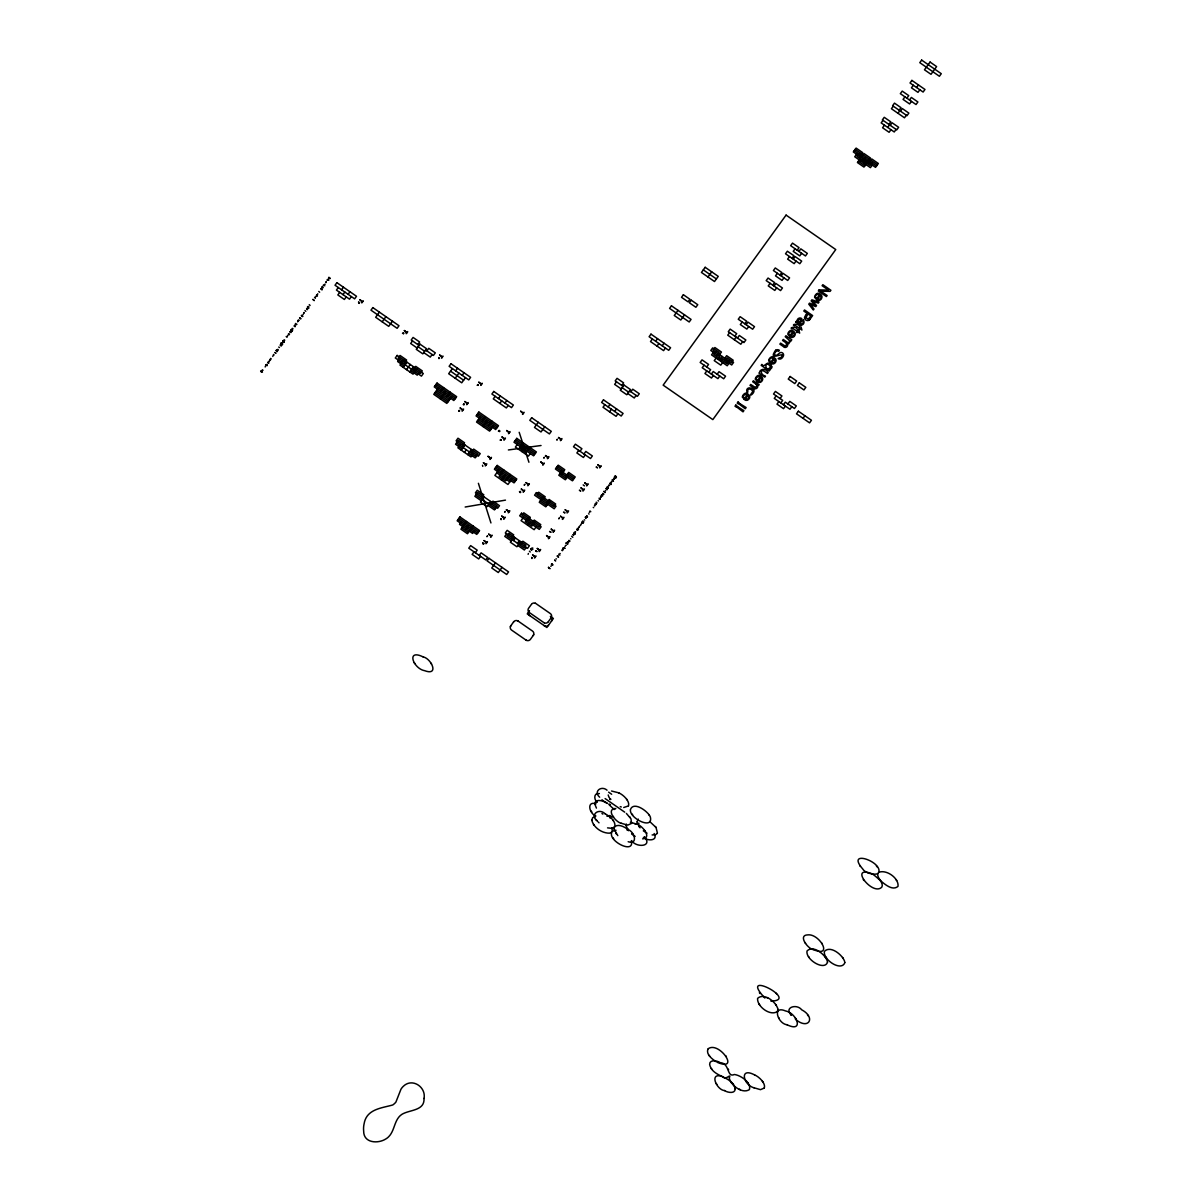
<?xml version="1.0" encoding="UTF-8"?>
<svg xmlns="http://www.w3.org/2000/svg" width="1202" height="1202" viewBox="0 0 1202 1202"><rect width="100%" height="100%" fill="white"/><g stroke="black" fill="none" stroke-linecap="round" stroke-linejoin="round"><path stroke-width="1.5" d="M595.816 815.873C589.476 814.054 586.11 800.592 596.057 803.807M594.78 803.807C595.321 797.827 604.756 801.283 607.371 803.462L603.689 801.148M621.254 823.28C616.235 822.514 605.643 809.802 615.048 808.45M611.923 827.712L612.224 831.243L616.04 830.266M605.012 813.709C609.504 816.173 615.86 820.876 614.853 826.495C619.18 823.64 624.74 827.216 628.391 829.665C634.821 832.355 638.082 844.856 628.165 841.731M618.745 792.824C623.417 794.853 629.833 801.058 628.571 805.671M630.389 809.697C633.439 800.667 648.329 811.5 650.357 817.044C653.467 830.161 629.713 818.487 630.404 810.028M626.392 813.438L630.945 818.787L631.576 823.235M631.351 840.904C634.566 853.916 610.811 842.512 611.397 833.887C611.878 830.161 612.735 832.355 609.459 833.181C601.932 833.241 593.683 827.667 591.79 820.23M644.467 836.938C653.167 846.989 635.978 847.816 631.561 840.574M636.744 824.106C641.958 825.173 652.581 837.989 642.604 838.861M654.143 833.512C658.395 840.919 647.773 841.28 643.37 837.433M649.621 821.462L656.037 827.457L657.434 833.151M708.218 1048.73C719.142 1040.902 740.672 1072.019 717.459 1062.418M720.223 1062.688C729.914 1063.064 726.669 1078.059 734.347 1074.498C741.048 1075.294 751.611 1082.957 749.387 1089.613C742.43 1094.151 731.086 1085.631 729.253 1078.074C731.477 1072.319 726.354 1080.673 722.763 1076.857M754.571 1074.904C759.273 1076.812 765.689 1083.363 764.382 1087.75M827.502 962.261C824.527 971.186 805.34 959.632 807.023 950.977C813.634 944.081 827.051 956.206 827.502 962.216M844.856 962.697C841.235 971.862 822.934 959.812 824.377 951.413C830.913 944.592 844.014 956.326 844.841 962.381M872.306 873.884C847.921 864.373 872.592 896.737 881.802 887.121C884.341 882.929 875.702 877.129 878.121 873.058C877.19 875.582 865.139 873.704 862.66 868.881C845.517 849.078 882.223 861.203 878.797 872.306C886.776 869.226 899.171 878.467 897.999 886.385C890.351 892.801 879.143 878.211 872.216 873.839M609.985 818.036L609.955 815.392M607.04 790.18C601.376 785.222 593.037 791.532 599.648 797.211M605.102 813.754C598.566 807.519 589.386 815.136 597.439 821.221M720.314 1062.733C717.714 1060.765 709.39 1059.037 709.646 1064.476C712.501 1077.848 732.379 1075.474 735.158 1088.847M786.964 1024.705C804.183 1033.194 797.211 1013.211 785.522 1010.942C771.684 1005.067 777.889 1023.849 787.055 1024.75M813.258 949.55C833.737 958.31 819.629 933.563 807.924 934.871C797.332 934.976 808.044 949.084 813.348 949.595M795.393 1019.191C808.615 1030.61 816.278 1017.463 801.689 1009.8C796.776 1003.354 783.419 1007.366 791.412 1015.329L790.736 1014.413M638.352 819.118L637.015 821.777M770.843 1001.056C800.772 1000.785 736.961 968.106 764.893 998.066M754.661 1074.949C738.914 1066.52 743.272 1085.015 754.06 1087.81M599.377 793.575C593.773 792.509 593.683 799.39 597.048 802.095M595.516 816.654L592.646 817.676L591.79 820.29M614.583 826.841L614.042 828.764M626.437 824.106L626.152 825.564M708.008 1048.955C705.619 1054.409 712.47 1059.308 716.392 1061.847M722.041 1076.421C708.774 1072.034 716.602 1090.064 724.581 1090.575M778.01 1009.425C776.417 1002.168 764.217 992.266 757.591 998.366C756.824 1006.54 770.677 1016.802 777.679 1011.288M777.228 1011.904L778.01 1009.364M607.551 827.862L612.118 828.388L614.808 826.615M800.352 321.114C802.125 316.472 795.168 320.603 799.585 322.962A9.901 9.706 -8.6 0 1 800.382 321.129M628.436 805.941L623.718 807.519M631.471 823.46L627.684 825.143L621.164 823.235M657.314 833.392L655.436 834.819L652.115 834.939M764.232 1088.065L760.49 1089.658L753.97 1087.765M794.387 325.832C790.375 323.999 800.111 323.022 799.781 327.124L801.073 326.944L801.899 330.039L799.856 328.627L799.15 329.603L799.09 328.086L795.213 325.441M403.451 333.795L403.812 333.074A1.878 1.833 -8.6 0 0 403.331 332.744L402.535 333.3L403.466 333.51M510.85 625.716A3.215 3.14 -8.6 0 0 511.601 630.103L525.98 640.08A3.215 3.155 -8.6 0 0 530.458 639.314L533.252 635.452A3.215 3.155 -8.6 0 0 532.501 631.065L518.122 621.088A3.215 3.155 -8.6 0 0 513.645 621.855L513.539 622.005M531.374 604.441L528.67 608.167A3.366 3.29 -8.6 0 0 528.204 609.068A3.215 3.14 -8.6 0 0 529.406 612.584L543.755 622.546A3.681 3.606 -8.6 0 0 544.341 622.876M548.292 621.75L551.027 617.963A3.366 3.29 -8.6 0 0 551.493 617.077A3.215 3.14 -8.6 0 0 550.306 613.546L536.062 603.674A3.681 3.606 -8.6 0 0 535.356 603.254M265.807 364.732L267.009 365.784M280.051 345.034L281.238 346.101M280.772 344.027L281.959 345.094M286.181 336.53L287.038 337.326M291.455 329.243L292.657 330.295M292.296 328.326L293.033 328.807M295.001 324.345L295.842 325.141M299.553 318.034L300.395 318.83M299.839 317.644L301.041 318.695M304.977 310.537L305.819 311.333M309.245 304.647L310.086 305.443M314.518 297.345L315.36 298.141M318.77 291.455L319.627 292.251M328.597 277.857L329.453 278.654M262.261 370.532L262.006 371.373M265.447 366.129L265.176 366.971M269.774 360.134L269.518 360.961M273.034 355.642L272.764 356.468M282.996 341.834L282.74 342.675M287.624 335.448L287.368 336.275M315.585 296.759L315.33 297.585M317.749 293.754L317.493 294.595M299.238 320.453L298.336 319.837M309.004 306.946L308.133 306.375M282.575 344.238L282.68 344.148A1.773 1.743 -8.6 0 0 280.952 342.901L280.877 343.081A2.028 1.983 -8.6 0 1 281.929 343.396M296.924 324.405L295.557 323.458M324.795 285.836L323.608 284.769L323.188 285.67M338.303 287.518L336.44 290.088L349.512 299.163L351.375 296.578M339.7 292.356L337.837 294.941L344.373 299.463L346.236 296.894M341.563 289.787L343.426 287.203M342.976 294.625L344.839 292.056M348.099 294.31L349.962 291.74M359.188 303.385L359.638 302.438M379.381 312.129L375.655 317.283L388.727 326.358L392.453 321.204M382.191 321.82L385.917 316.667M399.5 358.962L397.637 361.547L404.173 366.069M412.526 340.932L410.663 343.502L417.199 348.039M403.692 359.939L399.965 365.092L413.037 374.153L416.763 369.014M404.728 362.583L406.592 360.014L400.056 355.476L398.193 358.061L406.036 363.5M417.755 344.553L419.618 341.984L413.082 337.446L411.219 340.016L419.062 345.455M403.241 367.361L406.967 362.208M406.501 369.63L410.228 364.476M409.777 371.899L413.503 366.745M413.879 368.939L415.742 366.355L422.278 370.892L420.415 373.461L412.571 368.022M426.905 350.894L428.768 348.325L435.304 352.862L433.441 355.431L425.598 349.992M419.107 372.56L417.244 375.144L410.708 370.607M432.134 354.53L430.286 357.099L423.75 352.577M438.43 387.9L433.772 394.346L446.843 403.406L451.501 396.96M452.403 368.578L448.677 373.732L461.748 382.792L465.474 377.638M440.773 391.461L443.568 387.585M455.678 370.847L457.526 368.263M440.308 398.869L444.965 392.438M455.212 378.269L458.939 373.116M447.309 395.984L450.104 392.122M462.214 375.37L464.062 372.8M477.314 385.286C479.763 384.385 475.872 385.241 478.141 385.361L477.855 384.55M459.78 445.251L457.917 447.82L470.989 456.895L472.852 454.311M480.259 416.914L476.548 422.067L489.62 431.127L493.331 425.974M495.164 396.299L493.301 398.869L506.373 407.944L508.236 405.359M462.665 445.326L464.528 442.742L457.992 438.219L456.129 440.788L463.972 446.227M461.177 450.089L464.904 444.935M482.603 420.46L485.398 416.598M498.439 398.568L500.287 395.984M464.453 452.358L466.316 449.788M483.084 426.59L486.795 421.436M499.837 403.406L501.7 400.822M467.728 454.626L471.439 449.473M489.139 424.997L491.934 421.136M504.975 403.091L506.838 400.521M471.815 451.667L473.678 449.097L480.214 453.62L478.351 456.204L470.508 450.765M500.227 440.082C503.172 439.451 498.68 440.037 501.204 440.263L500.903 439.451M482.768 466.361L482.513 465.264M461.373 521.773L459.51 524.357L472.581 533.418L474.444 530.848M498.62 470.252L494.893 475.406L507.965 484.466L511.691 479.313M517.251 444.485L515.388 447.069L528.459 456.129L530.322 453.545M481.957 497.373L483.82 494.803L477.284 490.266L475.421 492.835L483.264 498.274M466.496 521.473L460.922 529.196L467.458 533.733L473.032 525.995M484.196 496.997L480.469 502.151L487.005 506.673L490.732 501.519M503.743 469.937L499.1 476.383L505.636 480.92L510.279 474.474M523.306 442.892L519.58 448.045L526.115 452.568L529.842 447.414M538.211 422.278L534.484 427.431L541.02 431.954L544.746 426.8M466.045 528.895L467.909 526.311M501.429 479.929L505.156 474.79M521.923 451.591L523.787 449.022M491.107 503.713L492.97 501.144L499.506 505.681L497.643 508.251L489.8 502.812M474.009 551.808L472.146 554.392L478.681 558.93L480.545 556.346M475.316 552.725L477.179 550.14L470.643 545.618L468.78 548.187L485.773 559.967L487.636 557.397L481.1 552.86L479.237 555.444M487.516 535.837L486.9 536.693L487.516 536.167M505.201 511.361L504.6 512.217L505.201 511.691M519.444 491.588C521.202 494.653 520.541 489.71 519.67 492.234M524.763 484.316L524.147 485.157L524.763 484.631M544.311 457.256L543.71 458.112L544.311 457.586M557.352 439.226L556.736 440.067L557.352 439.541M483.384 543.92L483.985 543.394L483.264 544.145A2.374 2.329 -8.6 0 0 482.753 543.154M506.628 533.823L504.765 536.408L511.301 540.93M616.506 381.815L614.643 384.385L621.194 388.922M522.93 518.062L521.067 520.631L534.139 529.691L536.002 527.122M604.876 404.683L603.013 407.268L616.085 416.328L617.948 413.758M652.37 338.994L650.507 341.563L663.579 350.623L665.442 348.054M511.857 537.459L513.72 534.875L507.184 530.337L505.321 532.922L513.164 538.361M621.735 385.436L623.598 382.867L617.062 378.329L615.199 380.899L623.042 386.338M495.479 562.837L491.753 567.99L498.289 572.528L502.015 567.374M514.095 537.069L510.369 542.222L516.905 546.76L520.631 541.606M528.069 517.746L525.274 521.608L531.81 526.145L534.605 522.284M542.973 497.132L539.247 502.286L545.783 506.823L549.509 501.67M561.589 471.364L558.795 475.241L565.331 479.763L568.125 475.902M608.152 406.952L610.015 404.383M655.646 341.263L657.509 338.679M677.988 310.341L674.262 315.495L680.798 320.017L684.524 314.864M513.539 540.554L515.403 537.97M528.444 519.94L530.307 517.371L523.772 512.833L521.908 515.403L538.902 527.197L540.765 524.613L534.229 520.09L532.366 522.66M543.349 499.326L545.197 496.757L538.661 492.219L536.813 494.803L553.806 506.583L555.655 503.999L549.119 499.476L547.271 502.045M561.965 473.558L564.76 469.697L558.224 465.174L555.429 469.035L572.422 480.815L575.217 476.954L568.681 472.416L565.887 476.277M578.733 450.374L576.87 452.959L583.406 457.481L585.269 454.912M580.04 451.276L581.903 448.707L575.367 444.169L573.504 446.753L590.498 458.533L592.361 455.964L585.825 451.426L583.962 453.995M527.603 525.169L529.466 522.585M609.549 411.805L611.412 409.221M657.043 346.101L658.906 343.517M707.978 276.986L711.704 271.832M517.461 543.274L519.324 540.69M614.688 411.49L616.551 408.905M662.182 345.785L664.045 343.216M521.007 543.8L522.87 541.216L529.406 545.753L527.543 548.337L519.7 542.898M630.885 391.777L632.748 389.208L639.284 393.745L637.421 396.314L629.578 390.875M526.236 547.421L524.372 550.005L517.837 545.468M636.113 395.413L634.265 397.982L627.729 393.46M529.406 551.192L530.247 551.988M528.384 553.506L528.114 554.332M559.321 517.942L558.705 518.798L559.321 518.272M583.21 484.902L584.472 485.878M536.903 551.673L535.596 550.771L536.738 551.312M550.952 532.246L549.569 531.449L550.696 531.99M564.925 512.923L563.528 512.112L564.67 512.668M580.746 491.032L579.364 490.221L580.506 490.777M597.514 467.833L596.132 467.037L597.259 467.578M548.518 567.389L548.608 567.269A2.028 1.983 -8.6 0 0 549.269 568.14M566.007 543.199L566.082 543.094A2.028 1.983 -8.6 0 1 567.059 543.529M551.372 564.249L552.559 565.316L551.628 564.189M557.698 555.745L558.419 556.226M558.66 554.152L559.862 555.204M571.596 536.257L572.798 537.324M572.753 534.665L573.594 535.461M577.306 528.369L578.508 529.421M581.723 522.254L583.015 523.17M582.73 520.872L583.932 521.923M595.05 503.803L596.102 504.524M596.237 502.166L597.078 502.962M599.167 498.109L600.219 498.83M601.661 494.668L602.848 495.735M614.297 477.179L615.499 478.246M563.212 548.758L562.942 549.599M565.225 545.963L564.97 546.79M573.835 534.064L573.564 534.905M575.563 531.675L575.307 532.501M578.808 527.167L578.553 528.009M579.544 526.175L579.274 527.002M581.347 523.666L581.092 524.508M590.002 511.436L589.25 512.428M595.08 504.675L594.81 505.501M596.162 503.172L595.907 504.014M601.361 495.975L601.105 496.817M608.032 486.449L608.798 485.683M610.901 482.783L610.646 483.61M584.728 520.06L584.292 519.775M586.486 517.251L585.825 517.416M589.055 514.065L588.589 513.765M590.783 511.676L589.912 511.075M593.683 507.665L593.247 507.379M598.536 500.964L598.055 500.663M614.417 478.997L613.546 478.381M567.705 544.371L567.705 544.371A1.773 1.743 -8.6 0 0 566.082 543.034M513.645 621.855L510.88 625.686A3.366 3.29 -8.6 0 0 510.414 626.588M704.087 365.183L702.223 367.752L717.91 378.63L719.773 376.061M713.402 352.306L711.539 354.875L727.225 365.754L729.088 363.184M856.59 154.202L854.727 156.771L870.413 167.649L872.276 165.08M715.641 351.916L713.778 354.5L726.849 363.56L728.712 360.976M729.599 332.593L727.751 335.178L740.823 344.238L742.671 341.653M858.829 153.826L856.966 156.395L870.038 165.455L871.901 162.886M883.034 120.32L881.171 122.904L894.243 131.965L896.106 129.395M893.281 106.152L891.418 108.736L904.49 117.796L906.353 115.212M529.511 610.766L527.257 613.891L546.865 627.489L553.386 618.474L550.366 616.371M706.701 367.001L708.564 364.416L702.028 359.879L700.165 362.463L710.622 369.72L708.759 372.289M859.851 156.485L862.645 152.609L856.109 148.086L853.315 151.948L875.537 167.363L878.331 163.487L871.796 158.964L869.001 162.826M717.324 355.026L719.187 352.441L712.651 347.904L710.788 350.488L719.938 356.829L718.075 359.413M706.806 370.937L704.943 373.506L711.479 378.044L713.342 375.46M716.107 358.046L714.243 360.63L720.779 365.153L722.642 362.583M742.19 321.971L740.327 324.555L746.863 329.093L748.726 326.508M770.121 283.326L768.258 285.911L774.794 290.433L776.657 287.864M777.378 273.29L775.515 275.859L782.051 280.397L783.914 277.827M789.489 256.537L787.626 259.121L794.161 263.644L796.024 261.074M795.093 248.784L793.23 251.353L799.766 255.891L801.629 253.306M860.226 158.679L857.432 162.54L863.968 167.078L866.762 163.202M861.158 157.387L863.953 153.525L870.488 158.048L867.694 161.924M884.432 125.173L882.568 127.758L889.104 132.295L890.967 129.711M904.926 96.836L903.063 99.42L909.598 103.943L911.462 101.374M913.31 85.252L911.447 87.821L917.982 92.359L919.846 89.774M719.562 354.635L721.425 352.066L714.889 347.528L713.026 350.098L731.327 362.794L733.19 360.224L726.654 355.687L724.791 358.256M734.828 336.214L736.691 333.645L730.155 329.108L728.292 331.692L743.978 342.57L745.841 339.986L739.305 335.463L737.442 338.032M797.196 250.226L799.045 247.657L792.509 243.12L790.661 245.689L805.475 255.966L807.338 253.397L800.802 248.859L798.939 251.443M861.263 161.308L863.126 158.739M906.879 98.203L908.742 95.619L902.206 91.097L900.343 93.666L916.029 104.544L917.892 101.975L911.356 97.437L909.493 100.006M744.804 323.789L746.667 321.219L740.131 316.682L738.268 319.251L752.647 329.228L754.51 326.659L747.975 322.121L746.111 324.69M772.736 285.144L774.599 282.56L768.063 278.038L766.2 280.607L780.579 290.584L782.442 287.999L775.906 283.477L774.043 286.046M779.948 275.078L781.811 272.493L775.275 267.956L773.412 270.54L787.701 280.442L789.564 277.872L783.028 273.335L781.165 275.919M792.058 258.325L793.921 255.741L787.385 251.218L785.522 253.787L799.811 263.704L801.674 261.119L795.138 256.597L793.275 259.166M888.909 124.422L890.772 121.838L884.236 117.315L882.373 119.884L896.752 129.861L898.615 127.277L892.079 122.754L890.216 125.324M899.156 110.253L901.019 107.669L894.483 103.132L892.62 105.716L906.999 115.692L908.862 113.108L902.326 108.571L900.463 111.155M720.314 359.022L722.177 356.453M734.287 339.7L736.135 337.131M863.502 160.933L865.365 158.348M887.707 127.427L889.57 124.858M897.954 113.258L899.817 110.689M916.57 87.506L918.433 84.936M711.374 374.107L713.237 371.523L723.694 378.78L725.557 376.196L719.021 371.673L717.158 374.243M720.689 361.216L722.552 358.647L731.702 364.987L733.566 362.418L727.03 357.88L725.167 360.465M863.877 163.126L865.74 160.542M795.724 322.226L796.46 321.204A2.614 2.569 -8.6 0 1 797.317 321.52C796.13 317.223 803.116 316.787 801.824 320.318A5.845 5.725 -8.6 0 1 801.494 321.084L801.268 321.52A12.606 12.351 -8.6 0 0 800.322 323.488L800.382 323.518M743.993 399.319L747.088 395.022A2.314 2.269 -8.6 0 0 743.632 397.967M756.914 381.425L760.025 377.143A2.314 2.269 -8.6 0 0 756.554 380.087M770.302 362.929L773.397 358.632M789.459 336.41L792.569 332.128A2.314 2.269 -8.6 0 0 789.098 335.058M816.203 299.418L819.298 295.121M805.61 315.345L807.083 313.301L803.807 311.033L804.559 309.981L812.627 315.57L810.388 318.665M758.477 380.974L760.791 377.759M776.146 395.819L774.283 398.388L789.969 409.266L791.833 406.697M780.068 398.538L781.931 395.954L775.395 391.416L773.532 394.001L782.682 400.341L780.819 402.925M778.851 401.558L777.003 404.142L783.539 408.665L785.402 406.096M783.434 404.728L785.297 402.159L794.447 408.5L796.31 405.93L789.774 401.393L787.911 403.977M803.041 418.326L804.904 415.757M792.313 328.702C787.941 328.146 797.076 325.051 797.557 330.204L798.849 330.024L799.661 333.119L797.632 331.707L796.911 332.684L796.851 331.166L793.019 328.537M816.173 297.841C812.161 299.343 816.609 290.328 820.064 294.144C824.617 296.173 820.14 302.979 816.458 299.599M789.429 334.832C785.176 336.064 790.345 327.079 793.681 331.376C797.797 333.72 793.11 339.82 789.729 336.605M770.257 361.336C766.11 362.658 770.948 353.749 774.328 357.76C778.686 359.939 774.103 366.43 770.557 363.109M756.884 379.847C752.662 381.169 757.786 372.049 761.136 376.406C765.253 378.735 760.581 384.85 757.185 381.62M743.948 397.742C739.726 399.034 744.864 389.944 748.2 394.286C752.332 396.615 747.644 402.73 744.248 399.5M438.715 357.535L438.955 358.632L438.88 357.685M500.873 518.603L501.114 519.7L501.039 518.768M531.705 557.397L531.945 558.494L531.87 557.563M626.918 829.966L628.06 829.215M803.597 319.987L802.771 320.844A2.013 1.983 -8.6 0 1 800.502 323.969M635.242 824.272L639.028 823.28M775.575 350.308C768.439 360.495 779.692 354.184 782.367 354.845A1.548 1.518 -8.6 0 1 782.352 355.371L782.021 356.183A5.409 5.304 -8.6 0 1 781.555 356.859L780.699 357.61A1.713 1.683 -8.6 0 1 779.587 357.79L778.13 358.572A2.9 2.84 -8.6 0 0 781.105 358.752L781.285 358.602A5.184 5.078 -8.6 0 0 782.818 357.039A4.763 4.658 -8.6 0 0 783.494 355.612L783.524 355.401A2.584 2.539 -8.6 0 0 783.403 354.049A2.479 2.434 -8.6 0 0 780.083 352.697A3.426 3.351 -8.6 0 0 779.617 352.997L778.07 354.229A24.01 23.544 -8.6 0 1 777.123 354.996A3.666 3.591 -8.6 0 1 776.642 355.311L775.005 355.221L774.539 353.704A3.636 3.561 -8.6 0 1 776.612 351.209A2.103 2.073 -8.6 0 1 777.619 350.954A2.795 2.75 -8.6 0 1 778.701 351.33L779.332 350.263A3.321 3.245 -8.6 0 0 775.56 350.293M614.012 809.532L615.815 808.555M613.501 816.759L606.89 816.158M465.174 507.019L505.471 500.137M508.386 449.954L541.035 445.506M611.502 791.006L618.835 792.869M575.022 533.027L574.571 532.155L573.94 533.027L574.902 533.658M630.374 822.258L636.835 824.151M585.419 517.13L586.636 517.431M567.509 541.922L568.711 542.222L567.9 542.207M530.938 549.059L532.14 549.359L531.329 549.344M611.382 482.002C612.344 481.176 610.811 483.294 611.277 482.122M763.18 370.547C759.709 369.765 761.076 375.505 765.494 376.151L764.788 377.127L758.958 373.086L759.589 372.214C759.724 369.6 765.208 367.196 768.168 372.47L767.462 373.446L763.856 370.952A5.83 5.725 -8.6 0 0 763.18 370.547M620.262 806.632L621.284 806.978M610.511 804.769C604.666 801.433 615.89 810.719 613.125 808.57M812.762 301.176L818.292 303.114L819.013 302.108L811.906 299.824L811.17 300.846L814.821 305.128L809.502 303.144L808.781 304.166L813.303 310.011L813.994 309.064L810.448 304.617L815.782 306.6L816.504 305.593L813.258 301.747M326.088 281.749C326.794 281.208 325.276 283.957 326.253 281.929M303.836 312.535C304.527 312.009 303.054 314.699 303.986 312.715M297.765 320.934C298.457 320.408 296.984 323.098 297.931 321.114M423.179 656.923C405.735 648.404 413.278 668.733 424.622 670.671C439.451 676.23 431.443 658.546 423.089 656.878M868.054 872.622L869.151 873.148M644.452 838.004L645.459 838.5M767.026 997.81L768.033 998.291M739.32 1089.192L740.327 1089.673M724.49 1090.53C727.075 1092.513 735.429 1094.211 735.158 1088.787M647.007 833.166L643.325 830.852M635.167 836.427L631.591 833.963M797.362 322.917L800.006 324.735A5.274 5.169 -8.6 0 0 800.697 325.141M601.962 813.514L602.848 814.115M525.905 640.02L525.965 640.065A3.681 3.606 -8.6 0 0 526.551 640.396M518.378 621.269L518.212 621.149A3.681 3.606 -8.6 0 0 517.566 620.773M855.178 149.379L861.714 153.901M863.021 154.818L869.557 159.34M870.864 160.257L877.4 164.779M854.246 150.656L876.468 166.071M858.363 161.248L864.899 165.786M703.305 269.879L716.377 278.939M787.641 343.802L789.098 343.502L783.268 339.46L782.562 340.421L785.747 342.645M757.756 385.136L759.228 384.82L753.384 380.779L752.692 381.755L755.878 383.964M622.11 387.63L628.646 392.168M327.545 279.645L328.822 280.276L327.515 279.36L327.079 280.276M613.696 479.087L614.012 479.313M418.131 346.747L424.667 351.284M450.54 371.148L463.611 380.223M324.795 284.153L325.111 284.348M608.858 484.962L609.579 485.443M605.523 490.386L605.838 490.581M602.998 493.391L603.885 494.247L602.878 493.541M316.577 295.076L317.463 295.917L316.457 295.226M316.366 295.872L316.682 296.083M557.292 466.451L563.828 470.989M567.75 473.708L574.286 478.246M600.684 497.087L601 497.267M436.101 384.339L455.708 397.937M477.93 413.353L497.538 426.95M515.838 439.647L535.446 453.244M556.361 467.743L573.354 479.523M600.098 498.529L599.543 499.266M463.356 404.608C465.79 403.707 461.899 404.563 464.182 404.698L463.882 403.872M599.783 499.221L599.227 499.07M435.169 385.632L454.777 399.229M476.999 414.645L496.606 428.243M514.907 440.924L534.514 454.521M559.726 473.949L566.262 478.486M436.566 390.47L449.638 399.545M478.396 419.483L491.468 428.543M435.635 391.762L448.707 400.837M477.464 420.775L490.551 429.835M434.703 393.054L447.775 402.114M458.698 411.054C461.132 410.137 457.241 411.009 459.525 411.129L459.224 410.318M594.389 505.772L594.705 505.967M306.675 308.764L307.562 309.62L306.555 308.914M302.889 314.443L303.235 314.654M587.297 516.244L586.756 516.965M586.666 515.989L587.553 516.83L586.546 516.139M586.997 516.92L586.441 516.755M582.339 521.984L583.225 522.825L582.204 522.134M294.325 325.862L295.211 326.704L294.205 326.012M496.276 466.692L515.883 480.289M580.311 525.274L580.611 525.469M495.344 467.984L514.967 481.581M456.505 442.982L476.112 456.58M540.179 500.994L546.715 505.531M462.109 448.812L455.573 444.274L458.368 440.413L477.975 454.01L475.181 457.872L468.645 453.334M496.757 472.822L509.828 481.897M290.779 330.76L291.665 331.602L290.659 330.911M576.915 529.481L577.801 530.337L576.795 529.631M290.058 331.752L290.944 332.608L289.937 331.902M288.615 333.75L289.502 334.607L288.495 333.901M288.405 334.547L288.72 334.772M574.09 533.387L574.977 534.229L573.97 533.538M574.541 534.154L574.917 533.162M284.063 339.715L284.784 340.211M570.604 538.661L570.92 538.857M283.356 340.737L283.672 340.932M569.042 540.374L569.928 541.231L568.907 540.524M281.388 343.757L282.275 344.598L281.268 343.907M566.007 545.077L566.322 545.287M278.729 347.047L279.465 347.543M277.677 349.331L278.008 349.527M277.121 349.647L278.008 350.503L277.001 349.797M562.521 549.855L562.837 550.05M561.71 550.185L562.431 550.696M275.108 352.441L275.994 353.298L274.973 352.592M273.41 354.455L274.131 354.966M475.797 495.044L495.404 508.641M559.907 553.446L560.237 553.656M481.401 500.858L474.865 496.321L477.66 492.459L497.267 506.057L494.473 509.918L487.937 505.396M270.555 358.406L271.276 358.902M269.834 359.413L270.555 359.894M556.09 558.75L556.406 558.945M268.377 361.411L269.113 361.907M554.798 560.072L555.685 560.928L554.678 560.222M267.866 362.448L268.752 363.289L267.745 362.598M532.546 547.917L532.862 548.097M266.423 364.446L267.31 365.303L266.303 364.597M551.988 563.963L552.875 564.82L551.853 564.114M550.756 566.157L551.057 566.352M262.306 369.81L263.043 370.306M459.029 518.227L478.636 531.825M458.097 519.519L477.705 533.117M461.853 527.918L468.389 532.441M608.633 792.163L611.653 794.252M605.102 798.564L624.709 812.161M543.965 625.476L544.236 625.656A3.681 3.606 -8.6 0 0 544.807 625.987A3.215 3.155 -8.6 0 0 548.533 625.16M609.955 798.459L610.796 799.195M601.977 799.721L602.818 800.457M598.205 822.033L599.017 822.814M617.813 835.63L614.057 829.095M637.03 822.108L640.035 827.832M896.692 880.495L896.016 879.579M877.084 866.897L876.408 865.981M879.368 879.188L880.645 880.976M859.715 865.515L860.392 866.432M863.276 879.594L863.953 880.51M842.587 957.498L843.203 958.34M821.672 942.999L822.288 943.84M825.834 956.957L826.51 957.889M825.849 957.919L825.173 957.002M804.919 942.458L805.595 943.375M808.525 956.597L809.156 957.453M807.489 1014.954L808.105 1015.795M648.779 814.535L649.396 815.377M656.037 827.457L655.36 826.54M795.363 1018.139L795.979 1018.995M776.116 993.198L776.732 994.039M626.558 799.12L627.174 799.961M776.372 1005.398L775.711 1004.481M644.557 830.402L645.173 831.243M632.072 814.07L632.703 814.911M638.668 826.074L639.344 826.991M778.611 1017.613L779.287 1018.53M759.363 992.657L760.04 993.573M629.563 816.684L630.179 817.525M644.512 837.013L645.128 837.854M759.003 1004.016L759.679 1004.932M632.432 833.602L633.048 834.443M628.421 830.717L626.167 825.894M612.81 816.143L613.486 817.059M612.825 820.004L613.441 820.846M596.372 801.178L597.003 802.019M615.725 833.136L616.356 833.978M613.035 837.854L613.696 838.786M591.174 811.095L591.835 812.011M596.072 819.463L596.748 820.38M593.472 824.332L594.088 825.188M763 1082.04L762.323 1081.124M748.26 1083.438L747.584 1082.506M745.631 1080.658L746.307 1081.59M726.399 1056.663L725.723 1055.747M430.902 663.173L431.533 664.015M728.652 1069.84L727.976 1068.909M733.52 1084.82L732.844 1083.903M730.891 1082.055L731.567 1082.972M709.03 1055.281L709.706 1056.197M711.283 1068.458L711.96 1069.374M414.164 662.633L414.825 663.549M716.152 1083.438L716.828 1084.354M596.432 808.105L594.795 804.078M585.72 517.536L586.005 518.287L585.299 517.266M567.795 542.342L568.095 543.079L567.389 542.057M531.239 549.479L531.524 550.216L530.818 549.194M609.279 797.737L608.663 796.52M520.196 491.498L520.496 492.309M519.189 432.299L528.925 462.259M608.528 796.115L608.212 794.958M478.396 483.294L490.942 522.945M602.112 495.224L602.067 496.065L601.105 495.449L601.917 495.089M786.934 344.148L785.267 346.146L780.594 343.156L779.888 344.133L783.794 346.837A5.409 5.304 -8.6 0 0 784.53 347.273M757.065 385.466L755.397 387.48L750.709 384.475L750.018 385.451L753.924 388.156A5.409 5.304 -8.6 0 0 754.661 388.592M815.842 298.066A2.314 2.269 -8.6 0 1 819.343 295.091M819.148 299.493A2.088 2.043 -8.6 0 0 820.064 295.767L817.751 298.952A2.614 2.569 -8.6 0 0 819.118 299.403M804.469 318.154A4.417 4.327 -8.6 0 1 805.716 315.435M809.592 319.807A2.93 2.885 -8.6 0 1 804.694 318.154M810.313 318.755A8.76 8.579 -8.6 0 1 809.517 319.732M795.754 322.121A4.778 4.673 -8.6 0 1 797.347 322.932M803.357 320.183A3.155 3.095 -8.6 0 1 800.712 325.216M792.403 336.5A2.088 2.043 -8.6 0 0 793.32 332.774L791.021 335.944A2.614 2.569 -8.6 0 0 792.388 336.395M769.926 361.577A2.314 2.269 -8.6 0 1 773.427 358.602M773.247 363.004A2.088 2.043 -8.6 0 0 774.148 359.278L771.849 362.463A2.614 2.569 -8.6 0 0 773.217 362.899M760.776 377.789A2.088 2.043 -8.6 0 1 759.859 381.515A2.614 2.569 -8.6 0 1 758.492 380.944M757.545 385.226A2.524 2.479 -8.6 0 1 754.631 388.712M755.833 384.054A2.84 2.78 -8.6 0 1 757.185 385.421M746.938 399.395A2.088 2.043 -8.6 0 0 747.854 395.668L745.54 398.854A2.614 2.569 -8.6 0 0 746.908 399.304M787.43 343.907A2.524 2.479 -8.6 0 1 784.5 347.393M785.702 342.72A2.84 2.78 -8.6 0 1 787.055 344.103M550.231 568.606A1.773 1.743 -8.6 0 1 548.458 567.404M482.768 542.868A2.254 2.209 -8.6 0 1 483.309 543.755M262.442 372.184A1.773 1.743 -8.6 0 1 260.669 370.982L260.804 370.847A2.028 1.983 -8.6 0 0 261.465 371.719M358.557 302.018A2.254 2.209 -8.6 0 1 359.113 302.904M358.557 302.303A2.374 2.329 -8.6 0 1 359.022 303.189M529.872 615.694A3.215 3.14 -8.6 0 1 528.685 612.179A3.366 3.29 -8.6 0 1 529.15 611.277M551.493 621.073A3.366 3.29 -8.6 0 0 551.973 620.187A3.215 3.14 -8.6 0 0 551.162 616.972M548.067 622.05A3.215 3.155 -8.6 0 1 544.341 622.876M531.645 604.095A3.215 3.155 -8.6 0 1 535.356 603.254M533.703 634.596A3.366 3.29 -8.6 0 1 533.237 635.482M805.881 317.553L808.165 319.191L810.914 315.961L808.029 313.962L805.881 317.553M752.768 391.732C745.135 400.521 761.617 389.147 749.116 387.84C744.068 388.802 748.681 395.984 747.659 390.319C748.576 387.6 752.587 389.508 752.768 391.732M771.774 366.79C772.495 368.864 768.363 369.495 769.881 370.081L769.25 370.967L761.182 365.363L761.888 364.386C764.232 369.405 768.333 357.279 771.774 366.79M770.692 367.091C764.021 373.927 764.667 357.535 770.692 367.091M789.609 340.587C788.136 344.057 791.262 340.887 791.141 340.677L791.772 339.79L785.943 335.749L785.237 336.725L789.609 340.587M424.021 1098.463C424.697 1111.069 409.491 1109.596 401.829 1114.389C394.016 1119.573 395.022 1130.661 388.501 1136.912A13.853 13.583 -8.6 0 1 385.902 1138.91C378.059 1143.973 363.545 1143.207 363.665 1131.112A23.664 23.214 -8.6 0 1 364.116 1123.705C366.55 1109.01 381.71 1108.124 392.753 1104.969A15.401 15.1 -8.6 0 0 395.909 1102.084L400.927 1089.312A13.462 13.207 -8.6 0 1 403.436 1086.217C412.226 1077.638 426.289 1087.014 424.021 1098.463M276.144 350.428L277.331 351.495L276.144 350.428M282.936 341.022L284.138 342.089L282.936 341.022M290.809 330.129L292.011 331.196L290.809 330.129M301.432 315.435L302.634 316.502L301.432 315.435M307.442 307.141L308.629 308.208L307.442 307.141M313.001 299.448L314.188 300.515L313.001 299.448M320.799 288.645L322.001 289.712L320.799 288.645M321.986 287.008L322.572 288.164L323.188 287.308L321.986 287.008M328.927 277.407L330.114 278.473L328.927 277.407M336.891 282.68L335.027 285.25L354.635 298.847L356.498 296.278L336.891 282.68M359.894 299.734L362.193 301.897C360.119 305.488 365.228 298.427 362.463 301.522L359.894 299.734M372.845 307.607L370.982 310.176L397.126 328.311L398.989 325.727L372.845 307.607M404.338 330.55L406.637 332.714C404.563 336.305 409.672 329.243 406.907 332.338L404.338 330.55M397.156 355.416L395.293 357.986L421.436 376.121L423.299 373.537L397.156 355.416M419.994 344.178L416.283 349.331L422.819 353.854L426.53 348.7L419.994 344.178M439.632 355.026L441.93 357.189C439.857 360.78 444.965 353.719 442.201 356.814L439.632 355.026M437.032 383.062L434.238 386.924L453.845 400.521L456.64 396.66L437.032 383.062M450.99 363.74L449.127 366.31L468.75 379.907L470.598 377.338L450.99 363.74M460.216 407.989L462.53 410.152C460.456 413.743 465.565 406.682 462.8 409.777L460.216 407.989M464.873 401.543L467.172 403.707C465.114 407.298 470.222 400.236 467.458 403.331L464.873 401.543M478.847 382.221L481.146 384.385C479.087 387.976 484.181 380.914 481.416 384.009L478.847 382.221M478.862 412.061L476.067 415.937L495.675 429.535L498.469 425.658L478.862 412.061M493.752 391.446L491.903 394.031L511.511 407.628L513.374 405.044L493.752 391.446M498.484 431.067C501.024 432.915 499.476 428.934 498.484 431.067M483.429 462.755L485.728 464.934C483.67 468.51 488.763 461.448 485.999 464.543L483.429 462.755M488.087 456.324L490.386 458.488C488.312 462.079 493.421 455.017 490.656 458.097L488.087 456.324M502.045 436.987L504.359 439.166C502.286 442.757 507.394 435.695 504.63 438.775L502.045 436.987M506.703 430.556L509.002 432.72C506.943 436.311 512.052 429.249 509.287 432.344L506.703 430.556M520.676 411.234L522.975 413.398C520.917 416.989 526.025 409.927 523.246 413.022L520.676 411.234M459.96 516.935L457.166 520.797L476.773 534.394L479.568 530.533L459.96 516.935M497.207 465.414L494.413 469.276L514.035 482.873L516.815 479.012L497.207 465.414M516.77 438.354L513.975 442.216L533.583 455.813L536.377 451.952L516.77 438.354M531.675 417.74L529.812 420.324L549.419 433.922L551.282 431.338L531.675 417.74M484.09 540.584L486.389 542.748C484.331 546.339 489.424 539.277 486.66 542.357L484.09 540.584M488.748 534.139L491.047 536.302C488.974 539.893 494.082 532.832 491.317 535.927L488.748 534.139M501.79 516.094L504.089 518.272C502.015 521.863 507.124 514.802 504.359 517.882L501.79 516.094M506.433 509.663L508.747 511.827C506.673 515.418 511.782 508.356 509.017 511.451L506.433 509.663M521.337 489.049L523.636 491.212C521.578 494.803 526.686 487.742 523.907 490.837L521.337 489.049M525.995 482.603L528.294 484.767C526.221 488.358 531.329 481.296 528.564 484.391L525.995 482.603M540.9 461.989L543.199 464.167C541.125 467.743 546.234 460.697 543.469 463.777L540.9 461.989M545.543 455.558L547.857 457.722C545.783 461.313 550.892 454.251 548.127 457.346L545.543 455.558M558.584 437.513L560.883 439.692C558.825 443.268 563.933 436.206 561.169 439.301L558.584 437.513M488.944 558.299L487.08 560.883L506.688 574.481L508.551 571.897L488.944 558.299M521.533 513.209L519.67 515.793L539.277 529.391L541.14 526.807L521.533 513.209M536.423 492.61L534.574 495.179L554.182 508.777L556.045 506.207L536.423 492.61M603.479 399.845L601.616 402.43L621.224 416.027L623.087 413.443L603.479 399.845M650.973 334.141L649.11 336.725L668.718 350.323L670.581 347.739L650.973 334.141M671.452 305.804L669.589 308.388L689.197 321.986L691.06 319.401L671.452 305.804M508.867 533.448L507.004 536.017L523.997 547.812L525.86 545.227L508.867 533.448M683.382 294.73L681.519 297.315L688.055 301.837L689.918 299.268L683.382 294.73M705.168 267.295L701.442 272.448L714.514 281.523L718.24 276.37L705.168 267.295M623.973 385.061L620.262 390.214L626.798 394.737L630.509 389.583L623.973 385.061M691.225 300.169L689.362 302.754L695.898 307.276L697.761 304.707L691.225 300.169M531.419 548.397L532.621 549.464L531.419 548.397M532.621 554.888L534.92 557.052C532.847 560.643 537.955 553.581 535.19 556.676L532.621 554.888M537.279 548.443L539.578 550.621C537.504 554.212 542.613 547.15 539.848 550.231L537.279 548.443M546.579 535.566L548.893 537.73C546.82 541.321 551.928 534.259 549.164 537.354L546.579 535.566M551.237 529.12L553.536 531.299C551.478 534.875 556.586 527.813 553.822 530.908L551.237 529.12M560.553 516.244L562.852 518.408C560.793 521.999 565.902 514.937 563.137 518.032L560.553 516.244M565.21 509.798L567.509 511.962C565.451 515.553 570.544 508.491 567.78 511.586L565.21 509.798M581.047 487.907L583.346 490.07C581.272 493.661 586.381 486.6 583.616 489.68L581.047 487.907M584.758 482.753L587.072 484.917C584.998 488.508 590.107 481.446 587.342 484.541L584.758 482.753M597.8 464.708L600.098 466.872C598.04 470.463 603.149 463.401 600.384 466.496L597.8 464.708M786.078 215.098L663.158 385.151L712.831 419.603L835.751 249.55L786.078 215.098M557.292 556.06L558.479 557.112L557.292 556.06M563.092 548.037L564.805 548.367L563.092 548.037M604.035 491.378L605.237 492.429L604.035 491.378M606.139 488.478L607.326 489.53L606.139 488.478M607.07 487.171L608.272 488.237L607.07 487.171M609.82 483.369L611.022 484.436L609.82 483.369M612.209 480.064L613.411 481.131L612.209 480.064M614.613 476.743L615.8 477.81L614.613 476.743M615.229 475.902L616.401 476.984L615.229 475.902M921.664 60.1L919.8 62.669L939.408 76.267L941.271 73.698L921.664 60.1M911.897 80.399L910.034 82.983L923.106 92.043L924.969 89.474L911.897 80.399M930.063 62.053L924.473 69.791L931.009 74.314L936.598 66.591L930.063 62.053M735.819 405.089L735.008 406.216L736.135 406.997L736.946 405.87L735.819 405.089M738.043 402.009L737.232 403.136L738.359 403.917L739.17 402.79L738.043 402.009M819.103 289.877L818.322 290.959L826.375 296.548L827.111 295.527L820.786 291.154L830.116 291.365L830.898 290.283L822.844 284.694L822.108 285.7L828.448 290.103L819.103 289.877M737.637 406.742L737.172 407.358L743.031 411.85L743.903 410.633L737.637 406.742M739.861 403.647L739.41 404.278L745.255 408.77L746.126 407.553L739.861 403.647M790.12 376.481L788.257 379.066L794.792 383.603L796.656 381.019L790.12 376.481M799.27 382.837L797.407 385.406L803.943 389.944L805.806 387.36L799.27 382.837M798.368 411.219L796.505 413.804L809.577 422.864L811.44 420.279L798.368 411.219M610.421 799.435L609.805 798.594L610.481 799.51"/></g></svg>
